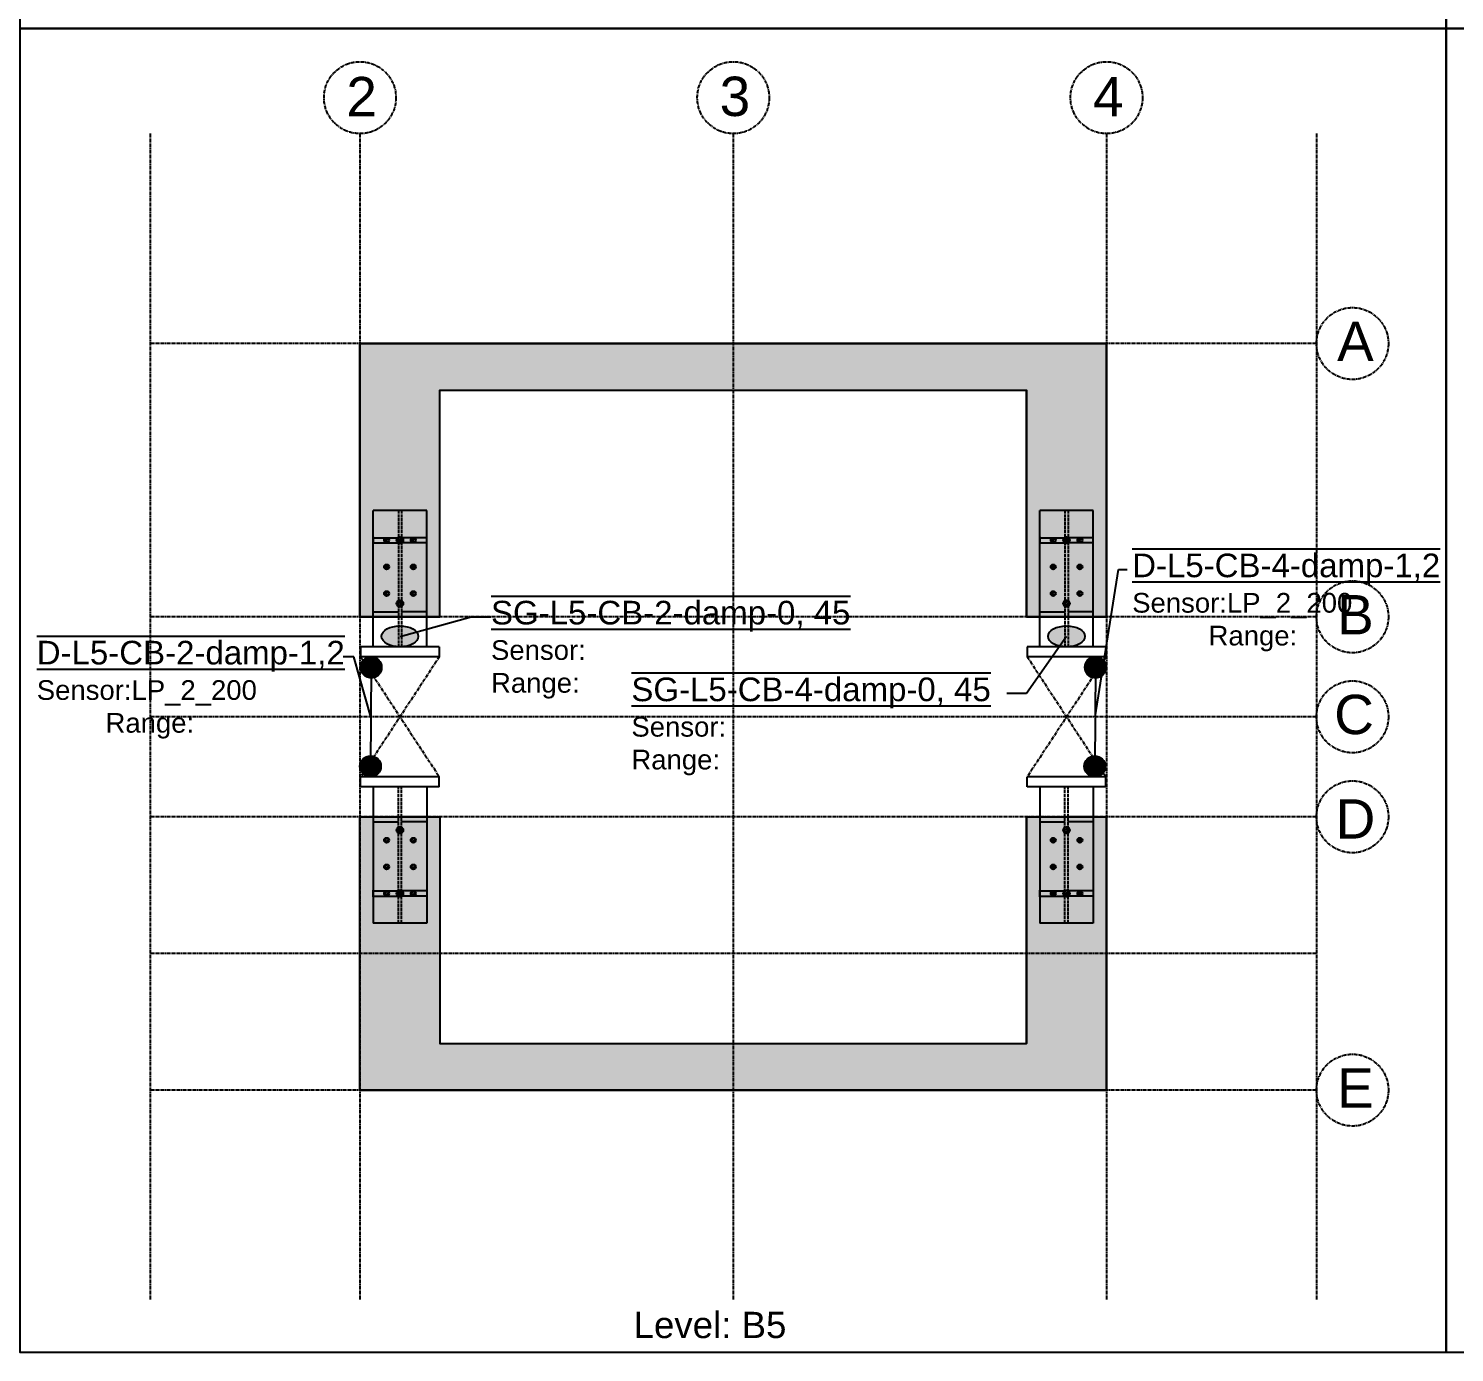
# Model space of a CAD drawing. Header units: millimetres. Extents: x -79526 to 153901, y -45620 to 21119.
# Drawn here: x 288 to 3005, y -8703 to -6181 of the extents above; entities that cross this region are included whole.
import ezdxf
from ezdxf import colors
from ezdxf.entities.mleader import LeaderData, LeaderLine
from ezdxf.math import Vec2, Vec3

# ---------------------------------------------------------------- set-up
doc = ezdxf.new("R2010")
doc.units = ezdxf.units.MM
doc.header["$MEASUREMENT"] = 0
doc.linetypes.add('ACAD_ISO02W100', pattern=[15, 12, -3])
doc.linetypes.add('CENTER', pattern=[50.8, 31.75, -6.35, 6.35, -6.35])
for name, color, linetype in [('greygrid', 252, 'CENTER'), ('notation', 6, 'Continuous'), ('Note', 7, 'Continuous'), ('Plot', 254, 'Continuous')]:
    doc.layers.add(name, color=color, linetype=linetype)
doc.styles.get("Standard").update_dxf_attribs({"font": 'arial.ttf'})
pattern_1 = [(45, (-195877.0656, 857290.1948), (-2.24506403, 2.24506403), [])]
pattern_2 = [(45, (-195927.8656, 857290.1948), (-2.24506403, 2.24506403), [])]
pattern_3 = [(45, (-195877.0656, 857340.9948), (-2.24506403, 2.24506403), [])]
pattern_4 = [(45, (-195927.8656, 857340.9948), (-2.24506403, 2.24506403), [])]
pattern_5 = [(45, (-195877.0656, 857391.7948), (-2.24506403, 2.24506403), [])]
pattern_6 = [(45, (-195927.8656, 857391.7948), (-2.24506403, 2.24506403), [])]
pattern_7 = [(45, (-392203.9746, -200165.597), (-2.24506403, 2.24506403), [])]
pattern_8 = [(45, (-392203.9746, -200286.247), (-2.24506403, 2.24506403), [])]
pattern_9 = [(45, (-194607.0656, 857290.1948), (-2.24506403, 2.24506403), [])]
pattern_10 = [(45, (-194657.8656, 857290.1948), (-2.24506403, 2.24506403), [])]
pattern_11 = [(45, (-194607.0656, 857340.9948), (-2.24506403, 2.24506403), [])]
pattern_12 = [(45, (-194657.8656, 857340.9948), (-2.24506403, 2.24506403), [])]
pattern_13 = [(45, (-194607.0656, 857391.7948), (-2.24506403, 2.24506403), [])]
pattern_14 = [(45, (-194657.8656, 857391.7948), (-2.24506403, 2.24506403), [])]
pattern_15 = [(45, (-390933.9746, -200165.597), (-2.24506403, 2.24506403), [])]
pattern_16 = [(45, (-390933.9746, -200286.247), (-2.24506403, 2.24506403), [])]
pattern_17 = [(45, (-12858.80775, -27865.63258), (-0.08838834765, 0.08838834765), [])]

msp = doc.modelspace()

# ---------------------------------------------------------------- hatches: boundary and pattern name
h = msp.add_hatch(color=1)
h.dxf.hatch_style = 1
edge = h.paths.add_edge_path()
edge.add_ellipse((4982.8, -4816.4), major_axis=(35, 0), ratio=0.571429, start_angle=94.9171, end_angle=248.1427)
edge.add_line((4969.8, -4835), (4979.8, -4820.7))
edge.add_line((4979.8, -4820.7), (4979.8, -4796.5))
edge = h.paths.add_edge_path()
edge.add_ellipse((4982.8, -4816.4), major_axis=(35, 0), ratio=0.571429, start_angle=274.9171, end_angle=445.0829)
edge.add_line((4985.8, -4796.5), (4985.8, -4836.4))
edge = h.paths.add_edge_path()
edge.add_ellipse((4982.8, -4816.4), major_axis=(35, 0), ratio=0.571429, start_angle=85.0829, end_angle=94.9171)
edge.add_line((4979.8, -4796.5), (4979.8, -4836.4))
edge.add_ellipse((4982.8, -4816.4), major_axis=(35, 0), ratio=0.571429, start_angle=265.0829, end_angle=270)
edge.add_ellipse((4982.8, -4816.4), major_axis=(35, 0), ratio=0.571429, start_angle=270, end_angle=274.9171)
edge.add_line((4985.8, -4836.4), (4985.8, -4796.5))
edge = h.paths.add_edge_path()
edge.add_line((4979.8, -4820.7), (4969.8, -4835))
edge.add_ellipse((4982.8, -4816.4), major_axis=(35, 0), ratio=0.571429, start_angle=248.1427, end_angle=265.0829)
edge.add_line((4979.8, -4836.4), (4979.8, -4820.7))
edge = h.paths.add_edge_path()
edge.add_ellipse((4982.8, -7338.8), major_axis=(35, 0), ratio=0.571429, start_angle=274.9171, end_angle=445.0829)
edge.add_line((4985.8, -7318.9), (4985.8, -7358.7))
edge = h.paths.add_edge_path()
edge.add_ellipse((4982.8, -7338.8), major_axis=(35, 0), ratio=0.571429, start_angle=85.0829, end_angle=94.9171)
edge.add_line((4979.8, -7318.9), (4979.8, -7358.7))
edge.add_ellipse((4982.8, -7338.8), major_axis=(35, 0), ratio=0.571429, start_angle=265.0829, end_angle=270)
edge.add_ellipse((4982.8, -7338.8), major_axis=(35, 0), ratio=0.571429, start_angle=270, end_angle=274.9171)
edge.add_line((4985.8, -7358.7), (4985.8, -7318.9))
edge = h.paths.add_edge_path()
edge.add_ellipse((4982.8, -7338.8), major_axis=(35, 0), ratio=0.571429, start_angle=94.9171, end_angle=248.1427)
edge.add_line((4969.8, -7357.4), (4979.8, -7343.1))
edge.add_line((4979.8, -7343.1), (4979.8, -7318.9))
edge = h.paths.add_edge_path()
edge.add_line((4979.8, -7343.1), (4969.8, -7357.4))
edge.add_ellipse((4982.8, -7338.8), major_axis=(35, 0), ratio=0.571429, start_angle=248.1427, end_angle=265.0829)
edge.add_line((4979.8, -7358.7), (4979.8, -7343.1))
edge = h.paths.add_edge_path()
edge.add_ellipse((3712.8, -7338.8), major_axis=(35, 0), ratio=0.571429, start_angle=94.9171, end_angle=265.0829)
edge.add_line((3709.8, -7358.7), (3709.8, -7318.9))
edge = h.paths.add_edge_path()
edge.add_ellipse((3712.8, -7338.8), major_axis=(35, 0), ratio=0.571429, start_angle=25.5671, end_angle=85.0829)
edge.add_line((3715.8, -7318.9), (3715.8, -7338))
edge.add_line((3715.8, -7338), (3744.4, -7330.2))
edge = h.paths.add_edge_path()
edge.add_ellipse((3712.8, -7338.8), major_axis=(35, 0), ratio=0.571429, start_angle=274.9171, end_angle=385.5671)
edge.add_line((3744.4, -7330.2), (3715.8, -7338))
edge.add_line((3715.8, -7338), (3715.8, -7358.7))
edge = h.paths.add_edge_path()
edge.add_ellipse((3712.8, -7338.8), major_axis=(35, 0), ratio=0.571429, start_angle=85.0829, end_angle=94.9171)
edge.add_line((3709.8, -7318.9), (3709.8, -7358.7))
edge.add_ellipse((3712.8, -7338.8), major_axis=(35, 0), ratio=0.571429, start_angle=265.0829, end_angle=270)
edge.add_ellipse((3712.8, -7338.8), major_axis=(35, 0), ratio=0.571429, start_angle=270, end_angle=274.9171)
edge.add_line((3715.8, -7358.7), (3715.8, -7318.9))
h.paths.add_polyline_path([(2373.7, -7391.7), (2985.6, -7391.7), (2985.6, -7165.7), (2373.7, -7165.7)], flags=9)
h.paths.add_polyline_path([(1427.4, -8702.9), (1743.7, -8702.9), (1743.7, -8599.8), (1427.4, -8599.8)], flags=9)
h.paths.add_polyline_path([(2758.6, -7765.1), (2871.8, -7765.1), (2871.8, -7610.5), (2758.6, -7610.5)], flags=9)
h.paths.add_polyline_path([(2756.7, -7566.6), (2869.9, -7566.6), (2869.9, -7412), (2756.7, -7412)], flags=9)
h.paths.add_polyline_path([(2299.3, -6388.9), (2395.1, -6388.9), (2395.1, -6234.4), (2299.3, -6234.4)], flags=9)
h.paths.add_polyline_path([(1586.5, -6388.4), (1682.2, -6388.4), (1682.2, -6233.9), (1586.5, -6233.9)], flags=9)
h.paths.add_polyline_path([(876.3, -6389.1), (972.1, -6389.1), (972.1, -6234.5), (876.3, -6234.5)], flags=9)
h.paths.add_polyline_path([(2761.7, -7376.1), (2869.1, -7376.1), (2869.1, -7221.5), (2761.7, -7221.5)], flags=24)
h.paths.add_polyline_path([(2761.4, -8277.8), (2868.8, -8277.8), (2868.8, -8123.2), (2761.4, -8123.2)], flags=9)
h.paths.add_polyline_path([(2762.4, -6855.4), (2870.1, -6855.4), (2870.1, -6700.8), (2762.4, -6700.8)], flags=9)
h = msp.add_hatch(color=1)
h.dxf.hatch_style = 1
edge = h.paths.add_edge_path()
edge.add_ellipse((2266, -7338.8), major_axis=(35, 0), ratio=0.571429, start_angle=274.9171, end_angle=445.0829)
edge.add_line((2269, -7318.9), (2269, -7358.7))
edge = h.paths.add_edge_path()
edge.add_ellipse((2266, -7338.8), major_axis=(35, 0), ratio=0.571429, start_angle=85.0829, end_angle=94.9171)
edge.add_line((2263, -7318.9), (2263, -7358.7))
edge.add_ellipse((2266, -7338.8), major_axis=(35, 0), ratio=0.571429, start_angle=265.0829, end_angle=270)
edge.add_ellipse((2266, -7338.8), major_axis=(35, 0), ratio=0.571429, start_angle=270, end_angle=274.9171)
edge.add_line((2269, -7358.7), (2269, -7318.9))
edge = h.paths.add_edge_path()
edge.add_ellipse((2266, -7338.8), major_axis=(35, 0), ratio=0.571429, start_angle=94.9171, end_angle=248.1427)
edge.add_line((2253, -7357.4), (2263, -7343.1))
edge.add_line((2263, -7343.1), (2263, -7318.9))
edge = h.paths.add_edge_path()
edge.add_line((2263, -7343.1), (2253, -7357.4))
edge.add_ellipse((2266, -7338.8), major_axis=(35, 0), ratio=0.571429, start_angle=248.1427, end_angle=265.0829)
edge.add_line((2263, -7358.7), (2263, -7343.1))
edge = h.paths.add_edge_path()
edge.add_ellipse((996, -7338.8), major_axis=(35, 0), ratio=0.571429, start_angle=94.9171, end_angle=265.0829)
edge.add_line((993, -7358.7), (993, -7318.9))
edge = h.paths.add_edge_path()
edge.add_ellipse((996, -7338.8), major_axis=(35, 0), ratio=0.571429, start_angle=274.9171, end_angle=385.5671)
edge.add_line((1027.6, -7330.2), (999, -7338))
edge.add_line((999, -7338), (999, -7358.7))
edge = h.paths.add_edge_path()
edge.add_ellipse((996, -7338.8), major_axis=(35, 0), ratio=0.571429, start_angle=25.5671, end_angle=85.0829)
edge.add_line((999, -7318.9), (999, -7338))
edge.add_line((999, -7338), (1027.6, -7330.2))
edge = h.paths.add_edge_path()
edge.add_ellipse((996, -7338.8), major_axis=(35, 0), ratio=0.571429, start_angle=85.0829, end_angle=94.9171)
edge.add_line((993, -7318.9), (993, -7358.7))
edge.add_ellipse((996, -7338.8), major_axis=(35, 0), ratio=0.571429, start_angle=265.0829, end_angle=270)
edge.add_ellipse((996, -7338.8), major_axis=(35, 0), ratio=0.571429, start_angle=270, end_angle=274.9171)
edge.add_line((999, -7358.7), (999, -7318.9))
edge = h.paths.add_edge_path()
edge.add_ellipse((-450.8, -7338.8), major_axis=(35, 0), ratio=0.571429, start_angle=274.9171, end_angle=445.0829)
edge.add_line((-447.8, -7318.9), (-447.8, -7358.7))
edge = h.paths.add_edge_path()
edge.add_ellipse((-450.8, -7338.8), major_axis=(35, 0), ratio=0.571429, start_angle=85.0829, end_angle=94.9171)
edge.add_line((-453.8, -7318.9), (-453.8, -7358.7))
edge.add_ellipse((-450.8, -7338.8), major_axis=(35, 0), ratio=0.571429, start_angle=265.0829, end_angle=270)
edge.add_ellipse((-450.8, -7338.8), major_axis=(35, 0), ratio=0.571429, start_angle=270, end_angle=274.9171)
edge.add_line((-447.8, -7358.7), (-447.8, -7318.9))
edge = h.paths.add_edge_path()
edge.add_ellipse((-450.8, -7338.8), major_axis=(35, 0), ratio=0.571429, start_angle=94.9171, end_angle=248.1427)
edge.add_line((-463.8, -7357.4), (-453.8, -7343.1))
edge.add_line((-453.8, -7343.1), (-453.8, -7318.9))
edge = h.paths.add_edge_path()
edge.add_line((-453.8, -7343.1), (-463.8, -7357.4))
edge.add_ellipse((-450.8, -7338.8), major_axis=(35, 0), ratio=0.571429, start_angle=248.1427, end_angle=265.0829)
edge.add_line((-453.8, -7358.7), (-453.8, -7343.1))
h.paths.add_polyline_path([(-343.1, -7391.7), (268.8, -7391.7), (268.8, -7165.7), (-343.1, -7165.7)], flags=9)
h.paths.add_polyline_path([(-1148.1, -7627.9), (-531.4, -7627.9), (-531.4, -7401.9), (-1148.1, -7401.9)], flags=9)
h.paths.add_polyline_path([(-1289.1, -8702.9), (-972.9, -8702.9), (-972.9, -8599.9), (-1289.1, -8599.9)], flags=9)
h.paths.add_polyline_path([(41.8, -7765.1), (154.9, -7765.1), (154.9, -7610.5), (41.8, -7610.5)], flags=9)
h.paths.add_polyline_path([(39.9, -7566.6), (153.1, -7566.6), (153.1, -7412), (39.9, -7412)], flags=9)
h.paths.add_polyline_path([(-417.5, -6388.9), (-321.7, -6388.9), (-321.7, -6234.4), (-417.5, -6234.4)], flags=9)
h.paths.add_polyline_path([(-1130.4, -6388.4), (-1034.6, -6388.4), (-1034.6, -6233.9), (-1130.4, -6233.9)], flags=9)
h.paths.add_polyline_path([(-1840.5, -6389.1), (-1744.7, -6389.1), (-1744.7, -6234.5), (-1840.5, -6234.5)], flags=9)
h.paths.add_polyline_path([(44.9, -7376.1), (152.3, -7376.1), (152.3, -7221.5), (44.9, -7221.5)], flags=24)
h.paths.add_polyline_path([(44.6, -8277.8), (152, -8277.8), (152, -8123.2), (44.6, -8123.2)], flags=9)
h.paths.add_polyline_path([(45.6, -6855.4), (153.3, -6855.4), (153.3, -6700.8), (45.6, -6700.8)], flags=9)
at = {"true_color": 0x939598}
h = msp.add_hatch(dxfattribs=at)
h.set_pattern_fill('ANSI31', color=252)
h.set_pattern_definition(pattern_17)
h.paths.add_polyline_path([(1072.2, -7301.6), (1072.2, -6869.8), (2189.8, -6869.8), (2189.8, -7301.6), (2342.2, -7301.6), (2342.2, -6780.9), (919.8, -6780.9), (919.8, -7301.6)])
h = msp.add_hatch()
h.set_pattern_fill('ANSI31', color=1)
h.set_pattern_definition([(45, (-12511.6256, -23928.53236), (-0.08838834765, 0.08838834765), [])])
edge = h.paths.add_edge_path()
edge.add_arc((941, -7397.8), 20, 0, 360)
edge = h.paths.add_edge_path()
edge.add_arc((939.8, -7586.5), 20, 0, 360)
h = msp.add_hatch()
h.set_pattern_fill('ANSI31', color=1)
h.set_pattern_definition([(45, (-11131.6256, -23928.53236), (-0.08838834765, 0.08838834765), [])])
edge = h.paths.add_edge_path()
edge.add_arc((2321, -7397.8), 20, 0, 360)
edge = h.paths.add_edge_path()
edge.add_arc((2319.8, -7586.5), 20, 0, 360)
h = msp.add_hatch(dxfattribs=at)
h.set_pattern_fill('ANSI31', color=252)
h.set_pattern_definition(pattern_17)
h.paths.add_polyline_path([(1072.2, -7682.6), (1072.2, -8114.4), (2189.8, -8114.4), (2189.8, -7682.6), (2342.2, -7682.6), (2342.2, -8203.3), (919.8, -8203.3), (919.8, -7682.6)])
at = {"layer": 'Note', "true_color": 0x000000}
h = msp.add_hatch(dxfattribs=at)
h.set_pattern_fill('ANSI31', color=18, angle=360)
h.set_pattern_definition(pattern_2)
h.paths.add_polyline_path([(975.4, -7155.6, 1), (965.9, -7155.6, 1)])
h = msp.add_hatch(dxfattribs=at)
h.set_pattern_fill('ANSI31', color=18, angle=360)
h.set_pattern_definition(pattern_1)
h.paths.add_polyline_path([(1026.2, -7155.6, 1), (1016.7, -7155.6, 1)])
h = msp.add_hatch(dxfattribs=at)
h.set_pattern_fill('ANSI31', color=18, angle=360)
h.set_pattern_definition(pattern_10)
h.paths.add_polyline_path([(2245.4, -7155.6, 1), (2235.9, -7155.6, 1)])
h = msp.add_hatch(dxfattribs=at)
h.set_pattern_fill('ANSI31', color=18, angle=360)
h.set_pattern_definition(pattern_9)
h.paths.add_polyline_path([(2296.2, -7155.6, 1), (2286.7, -7155.6, 1)])
h = msp.add_hatch(dxfattribs=at)
h.set_pattern_fill('ANSI31', color=18, angle=360)
h.set_pattern_definition(pattern_4)
h.paths.add_polyline_path([(975.4, -7206.4, 1), (965.9, -7206.4, 1)])
h = msp.add_hatch(dxfattribs=at)
h.set_pattern_fill('ANSI31', color=18, angle=360)
h.set_pattern_definition(pattern_3)
h.paths.add_polyline_path([(1026.2, -7206.4, 1), (1016.7, -7206.4, 1)])
h = msp.add_hatch(dxfattribs=at)
h.set_pattern_fill('ANSI31', color=18, angle=360)
h.set_pattern_definition(pattern_12)
h.paths.add_polyline_path([(2245.4, -7206.4, 1), (2235.9, -7206.4, 1)])
h = msp.add_hatch(dxfattribs=at)
h.set_pattern_fill('ANSI31', color=18, angle=360)
h.set_pattern_definition(pattern_11)
h.paths.add_polyline_path([(2296.2, -7206.4, 1), (2286.7, -7206.4, 1)])
h = msp.add_hatch(dxfattribs=at)
h.set_pattern_fill('ANSI31', color=18, angle=360)
h.set_pattern_definition(pattern_6)
h.paths.add_polyline_path([(975.4, -7257.2, 1), (965.9, -7257.2, 1)])
h = msp.add_hatch(dxfattribs=at)
h.set_pattern_fill('ANSI31', color=18, angle=360)
h.set_pattern_definition(pattern_5)
h.paths.add_polyline_path([(1026.2, -7257.2, 1), (1016.7, -7257.2, 1)])
h = msp.add_hatch(dxfattribs=at)
h.set_pattern_fill('ANSI31', color=18, angle=360)
h.set_pattern_definition(pattern_14)
h.paths.add_polyline_path([(2245.4, -7257.2, 1), (2235.9, -7257.2, 1)])
h = msp.add_hatch(dxfattribs=at)
h.set_pattern_fill('ANSI31', color=18, angle=360)
h.set_pattern_definition(pattern_13)
h.paths.add_polyline_path([(2296.2, -7257.2, 1), (2286.7, -7257.2, 1)])
h = msp.add_hatch(dxfattribs=at)
h.set_pattern_fill('ANSI31', color=18, angle=360)
h.set_pattern_definition(pattern_6)
h.paths.add_polyline_path([(975.4, -7727.1, 1), (965.9, -7727.1, 1)])
h = msp.add_hatch(dxfattribs=at)
h.set_pattern_fill('ANSI31', color=18, angle=360)
h.set_pattern_definition(pattern_5)
h.paths.add_polyline_path([(1026.2, -7727.1, 1), (1016.7, -7727.1, 1)])
h = msp.add_hatch(dxfattribs=at)
h.set_pattern_fill('ANSI31', color=18, angle=360)
h.set_pattern_definition(pattern_14)
h.paths.add_polyline_path([(2245.4, -7727.1, 1), (2235.9, -7727.1, 1)])
h = msp.add_hatch(dxfattribs=at)
h.set_pattern_fill('ANSI31', color=18, angle=360)
h.set_pattern_definition(pattern_13)
h.paths.add_polyline_path([(2296.2, -7727.1, 1), (2286.7, -7727.1, 1)])
h = msp.add_hatch(dxfattribs=at)
h.set_pattern_fill('ANSI31', color=18, angle=360)
h.set_pattern_definition(pattern_4)
h.paths.add_polyline_path([(975.4, -7777.9, 1), (965.9, -7777.9, 1)])
h = msp.add_hatch(dxfattribs=at)
h.set_pattern_fill('ANSI31', color=18, angle=360)
h.set_pattern_definition(pattern_3)
h.paths.add_polyline_path([(1026.2, -7777.9, 1), (1016.7, -7777.9, 1)])
h = msp.add_hatch(dxfattribs=at)
h.set_pattern_fill('ANSI31', color=18, angle=360)
h.set_pattern_definition(pattern_12)
h.paths.add_polyline_path([(2245.4, -7777.9, 1), (2235.9, -7777.9, 1)])
h = msp.add_hatch(dxfattribs=at)
h.set_pattern_fill('ANSI31', color=18, angle=360)
h.set_pattern_definition(pattern_11)
h.paths.add_polyline_path([(2296.2, -7777.9, 1), (2286.7, -7777.9, 1)])
h = msp.add_hatch(dxfattribs=at)
h.set_pattern_fill('ANSI31', color=18, angle=360)
h.set_pattern_definition(pattern_2)
h.paths.add_polyline_path([(975.4, -7828.7, 1), (965.9, -7828.7, 1)])
h = msp.add_hatch(dxfattribs=at)
h.set_pattern_fill('ANSI31', color=18, angle=360)
h.set_pattern_definition(pattern_1)
h.paths.add_polyline_path([(1026.2, -7828.7, 1), (1016.7, -7828.7, 1)])
h = msp.add_hatch(dxfattribs=at)
h.set_pattern_fill('ANSI31', color=18, angle=360)
h.set_pattern_definition(pattern_10)
h.paths.add_polyline_path([(2245.4, -7828.7, 1), (2235.9, -7828.7, 1)])
h = msp.add_hatch(dxfattribs=at)
h.set_pattern_fill('ANSI31', color=18, angle=360)
h.set_pattern_definition(pattern_9)
h.paths.add_polyline_path([(2296.2, -7828.7, 1), (2286.7, -7828.7, 1)])
at = {"layer": 'Plot', "ltscale": 0.1}
h = msp.add_hatch(dxfattribs=at)
h.set_pattern_fill('ANSI31', color=256)
h.set_pattern_definition(pattern_7)
h.paths.add_polyline_path([(1002.4, -7155.6, 1), (989.7, -7155.6, 1)])
h = msp.add_hatch(dxfattribs=at)
h.set_pattern_fill('ANSI31', color=256)
h.set_pattern_definition(pattern_15)
h.paths.add_polyline_path([(2272.4, -7155.6, 1), (2259.7, -7155.6, 1)])
h = msp.add_hatch(dxfattribs=at)
h.set_pattern_fill('ANSI31', color=256)
h.set_pattern_definition(pattern_8)
h.paths.add_polyline_path([(1002.4, -7276.2, 1), (989.7, -7276.2, 1)])
h = msp.add_hatch(dxfattribs=at)
h.set_pattern_fill('ANSI31', color=256)
h.set_pattern_definition(pattern_16)
h.paths.add_polyline_path([(2272.4, -7276.2, 1), (2259.7, -7276.2, 1)])
h = msp.add_hatch(dxfattribs=at)
h.set_pattern_fill('ANSI31', color=256)
h.set_pattern_definition(pattern_8)
h.paths.add_polyline_path([(1002.4, -7708, 1), (989.7, -7708, 1)])
h = msp.add_hatch(dxfattribs=at)
h.set_pattern_fill('ANSI31', color=256)
h.set_pattern_definition(pattern_16)
h.paths.add_polyline_path([(2272.4, -7708, 1), (2259.7, -7708, 1)])
h = msp.add_hatch(dxfattribs=at)
h.set_pattern_fill('ANSI31', color=256)
h.set_pattern_definition(pattern_7)
h.paths.add_polyline_path([(1002.4, -7828.7, 1), (989.7, -7828.7, 1)])
h = msp.add_hatch(dxfattribs=at)
h.set_pattern_fill('ANSI31', color=256)
h.set_pattern_definition(pattern_15)
h.paths.add_polyline_path([(2272.4, -7828.7, 1), (2259.7, -7828.7, 1)])

# ---------------------------------------------------------------- linework, layer by layer
for p, q in [((919.8, -7301.6), (919.8, -6780.9)), ((919.8, -6780.9), (2342.2, -6780.9)), ((1072.2, -7301.6), (919.8, -7301.6)), ((2342.2, -7301.6), (2189.8, -7301.6)), ((919.8, -8203.3), (919.8, -7682.6)), ((2342.2, -8203.3), (919.8, -8203.3))]:
    msp.add_line(p, q)
at = {"color": 1}
for p, q in [((941, -7397.8), (939.8, -7586.5)), ((2321, -7397.8), (2319.8, -7586.5))]:
    msp.add_line(p, q, dxfattribs=at)
for points in [[(272.6, -3658.6), (2989.4, -3658.6), (2989.4, -6181), (272.6, -6181)], [(2989.4, -3658.6), (5706.2, -3658.6), (5706.2, -6181), (2989.4, -6181)], [(272.6, -6181), (2989.4, -6181), (2989.4, -8703.3), (272.6, -8703.3)], [(2989.4, -6181), (5706.2, -6181), (5706.2, -8703.3), (2989.4, -8703.3)]]:
    msp.add_lwpolyline(points, close=True)
for points in [[(1072.2, -7301.6), (1072.2, -6869.8), (2189.8, -6869.8), (2189.8, -7301.6), (2342.2, -7301.6), (2342.2, -6780.9), (919.8, -6780.9), (919.8, -7301.6), (1072.2, -7301.6)], [(1072.2, -7682.6), (1072.2, -8114.4), (2189.8, -8114.4), (2189.8, -7682.6), (2342.2, -7682.6), (2342.2, -8203.3), (919.8, -8203.3), (919.8, -7682.6), (1072.2, -7682.6)]]:
    msp.add_lwpolyline(points)
for centre in [(941, -7397.8), (2321, -7397.8), (939.8, -7586.5), (2319.8, -7586.5)]:
    msp.add_circle(centre, 20, dxfattribs=at)
for centre in [(996, -7338.8), (2266, -7338.8)]:
    msp.add_ellipse(centre, major_axis=(35, 0), ratio=0.571429, dxfattribs=at)
at = {"layer": 'greygrid', "lineweight": -2, "ltscale": 0.2}
for p, q in [((519.8, -6380.9), (519.8, -8603.3)), ((919.8, -6380.9), (919.8, -8603.3)), ((1631, -6380.9), (1631, -8603.3)), ((2342.2, -6380.9), (2342.2, -8603.3)), ((2742.2, -6380.9), (2742.2, -8603.3)), ((2742.2, -6780.9), (519.8, -6780.9)), ((2742.2, -7301.6), (519.8, -7301.6)), ((2742.2, -7492.1), (519.8, -7492.1)), ((2742.2, -7682.6), (519.8, -7682.6)), ((2742.2, -7943), (519.8, -7943)), ((2742.2, -8203.3), (519.8, -8203.3))]:
    msp.add_line(p, q, dxfattribs=at)
at = {"layer": 'greygrid', "ltscale": 0.2}
for centre in [(919.8, -6312.5), (1631, -6312.5), (2342.2, -6312.5), (2810.7, -6780.9), (2810.7, -7301.6), (2810.7, -7492.1), (2810.7, -7682.6), (2810.7, -8203.3)]:
    msp.add_circle(centre, 68.5, dxfattribs=at)
at = {"layer": 'Note'}
for p, q in [((919.8, -6780.9), (2342.2, -6780.9)), ((919.8, -6780.9), (919.8, -7301.6)), ((2342.2, -6780.9), (2342.2, -7301.6)), ((1072.2, -6869.8), (2189.8, -6869.8)), ((1072.2, -7301.6), (1072.2, -6869.8)), ((2189.8, -7301.6), (2189.8, -6869.8)), ((919.8, -7301.6), (1072.2, -7301.6)), ((919.8, -7301.6), (1072.2, -7301.6)), ((2189.8, -7301.6), (2342.2, -7301.6)), ((2189.8, -7301.6), (2342.2, -7301.6)), ((921, -7358.8), (921, -7377.8)), ((1071, -7358.8), (1071, -7377.8)), ((2191, -7358.8), (2191, -7377.8)), ((2341, -7358.8), (2341, -7377.8)), ((1071, -7377.8), (921, -7377.8)), ((2341, -7377.8), (2191, -7377.8)), ((1071, -7606.4), (921, -7606.4)), ((921, -7625.5), (921, -7606.4)), ((1071, -7625.5), (1071, -7606.4)), ((2341, -7606.4), (2191, -7606.4)), ((2191, -7625.5), (2191, -7606.4)), ((2341, -7625.5), (2341, -7606.4)), ((919.8, -8203.3), (919.8, -7682.6)), ((919.8, -7682.6), (1072.2, -7682.6)), ((919.8, -7682.6), (1072.2, -7682.6)), ((1072.2, -7682.6), (1072.2, -8114.4)), ((2189.8, -7682.6), (2189.8, -8114.4)), ((2189.8, -7682.6), (2342.2, -7682.6)), ((2189.8, -7682.6), (2342.2, -7682.6)), ((2342.2, -8203.3), (2342.2, -7682.6)), ((1072.2, -8114.4), (2189.8, -8114.4)), ((919.8, -8203.3), (2342.2, -8203.3))]:
    msp.add_line(p, q, dxfattribs=at)
for centre in [(970.6, -7155.6), (1021.4, -7155.6), (2240.6, -7155.6), (2291.4, -7155.6), (970.6, -7206.4), (1021.4, -7206.4), (2240.6, -7206.4), (2291.4, -7206.4), (970.6, -7257.2), (1021.4, -7257.2), (2240.6, -7257.2), (2291.4, -7257.2), (970.6, -7727.1), (1021.4, -7727.1), (2240.6, -7727.1), (2291.4, -7727.1), (970.6, -7777.9), (1021.4, -7777.9), (2240.6, -7777.9), (2291.4, -7777.9), (970.6, -7828.7), (1021.4, -7828.7), (2240.6, -7828.7), (2291.4, -7828.7)]:
    msp.add_circle(centre, 4.76, dxfattribs=at)
at = {"layer": 'Plot'}
for p, q in [((945, -7358.8), (945, -7098.9)), ((1047, -7098.9), (945, -7098.9)), ((1047, -7358.8), (1047, -7098.9)), ((2215, -7358.8), (2215, -7098.9)), ((2317, -7098.9), (2215, -7098.9)), ((2317, -7358.8), (2317, -7098.9)), ((945, -7150.8), (993, -7150.8)), ((945, -7160.4), (993, -7160.4)), ((1047, -7150.8), (999, -7150.8)), ((1047, -7160.4), (999, -7160.4)), ((2215, -7150.8), (2263, -7150.8)), ((2215, -7160.4), (2263, -7160.4)), ((2317, -7150.8), (2269, -7150.8)), ((2317, -7160.4), (2269, -7160.4)), ((945, -7292.1), (993, -7292.1)), ((945, -7301.6), (993, -7301.6)), ((1047, -7292.1), (999, -7292.1)), ((1047, -7301.6), (999, -7301.6)), ((2215, -7292.1), (2263, -7292.1)), ((2215, -7301.6), (2263, -7301.6)), ((2317, -7292.1), (2269, -7292.1)), ((2317, -7301.6), (2269, -7301.6)), ((1071, -7358.8), (921, -7358.8)), ((2341, -7358.8), (2191, -7358.8)), ((1071, -7625.5), (921, -7625.5)), ((945, -7625.5), (945, -7885.3)), ((1047, -7625.5), (1047, -7885.3)), ((2341, -7625.5), (2191, -7625.5)), ((2215, -7625.5), (2215, -7885.3)), ((2317, -7625.5), (2317, -7885.3)), ((945, -7682.6), (993, -7682.6)), ((1047, -7682.6), (999, -7682.6)), ((2215, -7682.6), (2263, -7682.6)), ((2317, -7682.6), (2269, -7682.6)), ((945, -7692.2), (993, -7692.2)), ((1047, -7692.2), (999, -7692.2)), ((2215, -7692.2), (2263, -7692.2)), ((2317, -7692.2), (2269, -7692.2)), ((945, -7823.9), (993, -7823.9)), ((1047, -7823.9), (999, -7823.9)), ((2215, -7823.9), (2263, -7823.9)), ((2317, -7823.9), (2269, -7823.9)), ((945, -7833.5), (993, -7833.5)), ((1047, -7833.5), (999, -7833.5)), ((2215, -7833.5), (2263, -7833.5)), ((2317, -7833.5), (2269, -7833.5)), ((1047, -7885.3), (945, -7885.3)), ((2317, -7885.3), (2215, -7885.3))]:
    msp.add_line(p, q, dxfattribs=at)
at = {"layer": 'Plot', "linetype": 'ACAD_ISO02W100', "ltscale": 0.5}
for p, q in [((993, -7098.9), (993, -7358.8)), ((999, -7098.9), (999, -7358.8)), ((2263, -7098.9), (2263, -7358.8)), ((2269, -7098.9), (2269, -7358.8)), ((993, -7885.3), (993, -7625.5)), ((999, -7885.3), (999, -7625.5)), ((2263, -7885.3), (2263, -7625.5)), ((2269, -7885.3), (2269, -7625.5))]:
    msp.add_line(p, q, dxfattribs=at)
at = {"layer": 'Plot', "ltscale": 0.1}
for p, q in [((945, -7149.2), (945, -7161.9)), ((2215, -7149.2), (2215, -7161.9)), ((919.8, -7301.6), (945, -7301.6)), ((2189.8, -7301.6), (2215, -7301.6)), ((945, -7835), (945, -7822.3)), ((2215, -7835), (2215, -7822.3))]:
    msp.add_line(p, q, dxfattribs=at)
at = {"layer": 'Plot', "color": 5, "linetype": 'CENTER', "ltscale": 0.2}
for p, q in [((1071, -7377.8), (921, -7606.4)), ((921, -7377.8), (1071, -7606.4)), ((2341, -7377.8), (2191, -7606.4)), ((2191, -7377.8), (2341, -7606.4))]:
    msp.add_line(p, q, dxfattribs=at)
at = {"layer": 'Plot', "ltscale": 0.1}
for centre in [(996, -7155.6), (2266, -7155.6), (996, -7276.2), (2266, -7276.2), (996, -7708), (2266, -7708), (996, -7828.7), (2266, -7828.7)]:
    msp.add_circle(centre, 6.35, dxfattribs=at)

# ---------------------------------------------------------------- texts
at = {"layer": 'greygrid', "color": 251, "lineweight": -2, "ltscale": 0.2, "true_color": 0x525252, "char_height": 75, "attachment_point": 5}
for s, insert in [('2', (923, -6310.5)), ('3', (1634.2, -6310.5)), ('4', (2345.4, -6310.5)), ('A', (2816.4, -6776.9)), ('B', (2816.4, -7297.6)), ('C', (2813.8, -7488.1)), ('D', (2816.4, -7686.6)), ('E', (2816.4, -8199.3))]:
    msp.add_mtext_dynamic_manual_height_columns(s, width=22.5, gutter_width=50, heights=[0], dxfattribs=dict(at, insert=insert))
at = {"layer": 'greygrid', "lineweight": -2, "ltscale": 0.2, "insert": (1586.7, -8651), "char_height": 50, "attachment_point": 5}
msp.add_mtext_dynamic_manual_height_columns('Level: B5', width=676.289, gutter_width=50, heights=[0], dxfattribs=at)

# ---------------------------------------------------------------- leaders
at = {"layer": 'notation'}
ml = msp.add_multileader_mtext('Standard', dxfattribs=at)
ml.set_content('\\pxsm1,ql;{\\H0.9x;\\L\\OD-L5-CB-4-damp-1,2\\H0.83333x;\\l\\o\\PSensor:LP_2_200                     Range:}', color=256)
ml.set_leader_properties()
ml.build(insert=Vec2(0, 0))
ml.multileader.update_dxf_attribs({"dogleg_length": 0.36, "arrow_head_size": 0.18})
ctx = ml.context
ctx.base_point, ctx.char_height, ctx.arrow_head_size, ctx.landing_gap_size, ctx.plane_origin = Vec3(2381.2, -7211.6), 50, 0.18, 0.09, Vec3(2541.9, -7172.6)
ctx.text_align_type = 2
notes = []
notes.append((ctx, [(1, (1, 1, 0), (2364.8, -7211.6), (1, 0), 16.4, [(0, [(2320.4, -7492.2)], 0, [])])]))
ctx.mtext.insert, ctx.mtext.rotation, ctx.mtext.width, ctx.mtext.defined_height, ctx.mtext.alignment, ctx.mtext.flow_direction = Vec3(2960.1, -7181.1), 6.283185, 569.037, 173.1, 3, 5
ml = msp.add_multileader_mtext('Standard', dxfattribs=at)
ml.set_content('\\pxsm1;{\\H0.9x;\\L\\OSG-L5-CB-2-damp-0, 45}\\P\\pql;{\\H0.75x;Sensor:                     \\PRange:}', color=256)
ml.set_leader_properties()
ml.build(insert=Vec2(0, 0))
ml.multileader.update_dxf_attribs({"dogleg_length": 0.36, "arrow_head_size": 0.18})
ctx = ml.context
ctx.base_point, ctx.char_height, ctx.arrow_head_size, ctx.landing_gap_size, ctx.plane_origin = Vec3(1169.4, -7301.6), 50, 0.18, 0.09, Vec3(-1869.5, -6803.1)
notes.append((ctx, [(0, (1, 1, 0), (1131.9, -7301.6), (1, 0), 37.5, [(0, [(996, -7338.8)], 0, [])])]))
ctx.mtext.insert, ctx.mtext.width, ctx.mtext.defined_height, ctx.mtext.flow_direction = Vec3(1169.5, -7271.1), 695.583, 231.1, 5
ml = msp.add_multileader_mtext('Standard', dxfattribs=at)
ml.set_content('\\pxsm1,ql;{\\H0.9x;\\L\\OD-L5-CB-2-damp-1,2\\H0.83333x;\\l\\o\\PSensor:LP_2_200                     Range:}', color=256)
ml.set_leader_properties()
ml.build(insert=Vec2(0, 0))
ml.multileader.update_dxf_attribs({"dogleg_length": 0.36, "arrow_head_size": 0.18})
ctx = ml.context
ctx.base_point, ctx.char_height, ctx.arrow_head_size, ctx.landing_gap_size, ctx.plane_origin = Vec3(308.9, -7377.8), 50, 0.18, 0.09, Vec3(-718.4, -6650.6)
ctx.text_align_type = 2
notes.append((ctx, [(0, (1, 1, 0), (908, -7377.8), (-1, 0), 20.1, [(0, [(940.4, -7492.2)], 0, [])])]))
ctx.mtext.insert, ctx.mtext.rotation, ctx.mtext.width, ctx.mtext.defined_height, ctx.mtext.alignment, ctx.mtext.flow_direction = Vec3(887.8, -7347.3), 6.283185, 583.779, 173.1, 3, 5
ml = msp.add_multileader_mtext('Standard', dxfattribs=at)
ml.set_content('\\pxsm1,ql;{\\H0.9x;\\L\\OSG-L5-CB-4-damp-0, 45\\H0.83333x;\\l\\o\\PSensor:                     \\PRange:}', color=256)
ml.set_leader_properties()
ml.build(insert=Vec2(0, 0))
ml.multileader.update_dxf_attribs({"dogleg_length": 0.36, "arrow_head_size": 0.18})
ctx = ml.context
ctx.base_point, ctx.char_height, ctx.arrow_head_size, ctx.landing_gap_size, ctx.plane_origin = Vec3(1472.4, -7447.8), 50, 0.18, 0.09, Vec3(2804.6, -7325.1)
ctx.text_align_type = 2
notes.append((ctx, [(0, (1, 1, 0), (2189.5, -7447.8), (-1, 0), 37.5, [(0, [(2266, -7338.8)], 0, [])])]))
ctx.mtext.insert, ctx.mtext.rotation, ctx.mtext.width, ctx.mtext.defined_height, ctx.mtext.alignment, ctx.mtext.flow_direction = Vec3(2151.9, -7417.3), 6.283185, 714.975, 231.1, 3, 5
for ctx, leaders in notes:
    for number, flags, end, landing, length, lines in leaders:
        leader = LeaderData()
        leader.index, (leader.has_last_leader_line, leader.has_dogleg_vector, leader.attachment_direction) = number, flags
        leader.last_leader_point, leader.dogleg_vector, leader.dogleg_length = Vec3(end), Vec3(landing), length
        for number, points, colour, breaks in lines:
            line = LeaderLine()
            line.index, line.vertices, line.color, line.breaks = number, Vec3.list(points), colors.encode_raw_color(colour), breaks
            leader.lines.append(line)
        ctx.leaders.append(leader)

doc.saveas('drawing.dxf')
